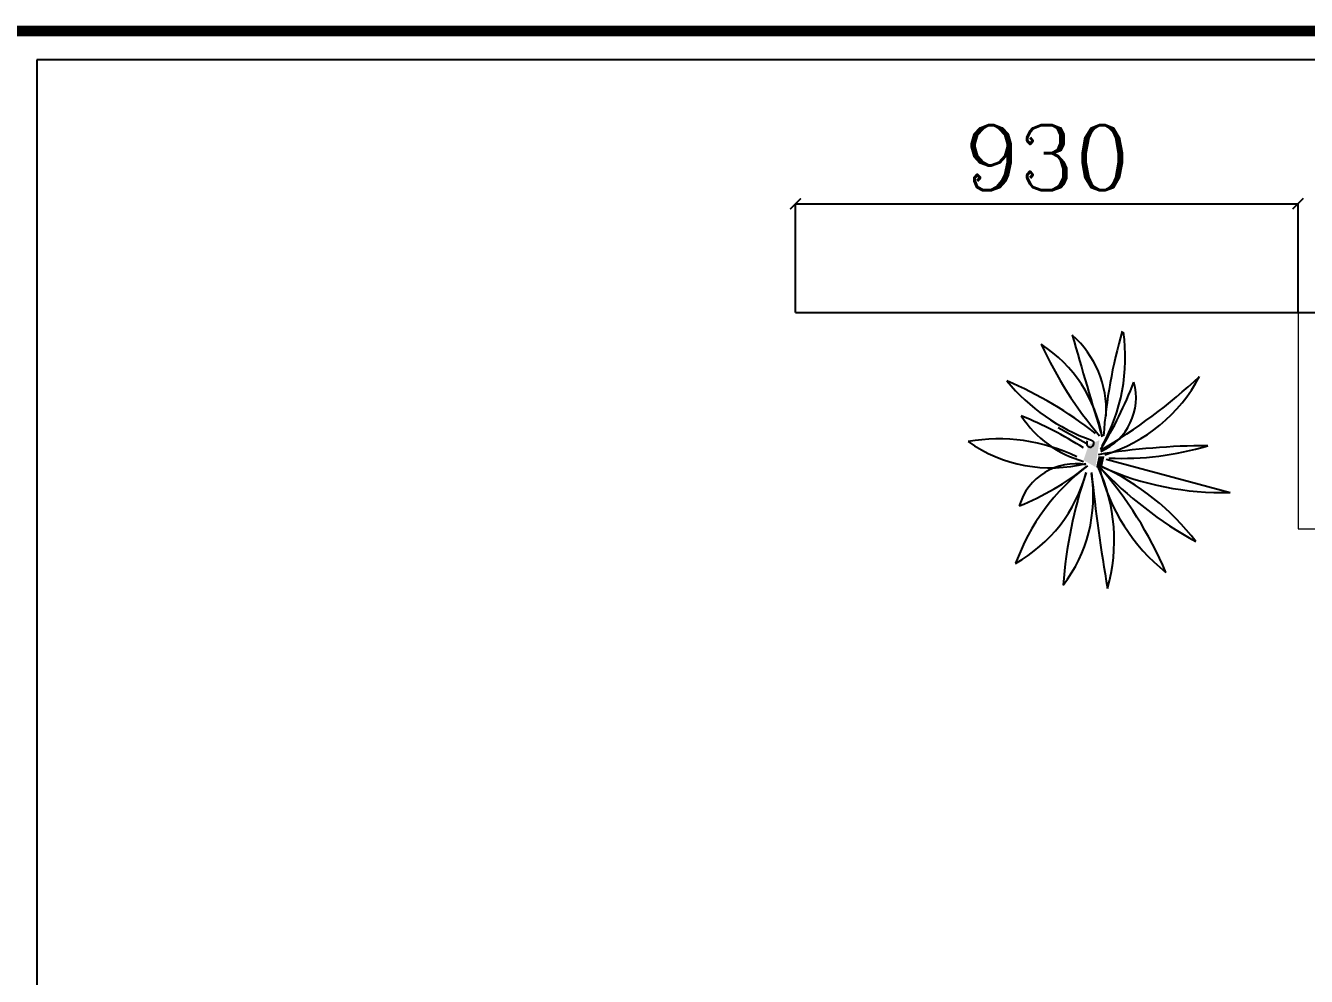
# Model space of a CAD drawing. Header units: millimetres. Extents: x 512961 to 1001058, y -961995 to -458543.
# Drawn here: x 885645 to 888015, y -883130 to -881372 of the extents above; entities that cross this region are included whole.
import ezdxf

# ---------------------------------------------------------------- set-up
doc = ezdxf.new("R2010")
doc.units = ezdxf.units.MM
doc.header["$MEASUREMENT"] = 0
doc.header["$PDMODE"] = 3
doc.layers.get('0').update_dxf_attribs({"linetype": 'CONTINUOUS'})
doc.layers.get('DEFPOINTS').update_dxf_attribs({"linetype": 'CONTINUOUS'})
for name, color, linetype in [('FF-Plants', 86, 'CONTINUOUS'), ('txt', 7, 'CONTINUOUS'), ('WINDOW', 5, 'CONTINUOUS')]:
    doc.layers.add(name, color=color, linetype=linetype)
doc.layers.add('门窗', color=4, linetype='CONTINUOUS', lineweight=13)
doc.styles.get("Standard").update_dxf_attribs({"font": 'complex.shx', "bigfont": 'hzxy.shx'})
doc.dimstyles.new('LMDIM40', dxfattribs={"dimtxt": 80, "dimasz": 20, "dimexe": 0, "dimexo": 0, "dimgap": 25, "dimtad": 1, "dimdec": 0, "dimzin": 0, "dimdsep": 46, "dimtxsty": 'Standard', "dimblk1": 'DOT', "dimblk2": 'DOT', "dimsah": 1, "dimcen": 0, "dimclrd": 2, "dimclre": 2, "dimclrt": 2, "dimadec": 0, "dimazin": 0, "dimtfac": 1, "dimtdec": 0, "dimtmove": 2, "dimatfit": 3, "dimldrblk": 'DOT', "dimfxl": 0, "dimtolj": 1, "dimtzin": 0, "dimarcsym": 0})

# ---------------------------------------------------------------- blocks, each defined once
blk = doc.blocks.new('A$C51C452F4')
for p, q in [((21.4, 59.3), (278.1, 1016)), ((-98.7, -95.3), (-218.9, -311.6))]:
    blk.add_line(p, q)
for centre, radius, start, end in [((-1994.2, 954.8), 2273.1, 335.95022, 1.54288), ((-2259.7, 185), 2275.1, 357.35274, 16.78826), ((5193.4, 845.9), 5275.1, 180.04059, 189.25452), ((-1197.8, -314.2), 1239.3, 17.04726, 61.92757), ((-3884.7, -2250.7), 4458, 30.59379, 42.81731), ((1790.5, -744.5), 1875.6, 127.19795, 155.66328), ((-2006.3, 2220.1), 3042, 313.34256, 331.0902), ((2081.3, -2265.1), 3027.4, 113.09082, 131.34158), ((-255.2, 1437.1), 1470.5, 283.58081, 321.39815), ((-764, -1189), 1395.6, 60.72759, 97.95362), ((-452.4, -162.2), 451.3, 23.55428, 105.41672), ((-1680.1, -2624.1), 3101.6, 58.42112, 69.07552), ((128.5, 3972.2), 3944.1, 253.89409, 265.8232), ((646.8, -1229.5), 1351, 74.09084, 114.73099), ((-350.2, -720.9), 781.1, 87.29523, 138.36124), ((-13264.9, 43193.7), 45113.5, 285.86256, 286.89997), ((33.4, -1028.1), 1072.4, 99.86275, 146.79384), ((-2123.1, 2316.7), 3031.5, 294.54443, 310.38925), ((-1195.2, 12752.5), 12874.3, 275.8835, 279.89465), ((2145.4, -1859.8), 2960.2, 141.64931, 157.09315), ((-1551.1, 456.4), 1515.1, 309.79799, 340.31252), ((-98.5, -63.3), 27.7, 231.07794, 160.31252), ((-1034.5, -363.5), 1122.7, 325.1228, 13.82364), ((508.4, -177.8), 451.6, 169.4664, 253.79794), ((1379.5, 901.1), 1636.9, 217.03653, 250.1741), ((-1534, -1382.3), 2065.5, 21.91191, 38.54288), ((1236.9, 3155.4), 3435.7, 251.10822, 265.9323), ((-174.9, -1203.2), 1147.7, 29.45855, 74.8757), ((306.4, -1177.2), 1136.5, 52.81971, 98.77412), ((-774.7, 109.9), 844, 303.29318, 344.49464), ((2358, -1665.7), 2875.9, 147.38631, 158.15378), ((1233.5, -767.2), 1367.8, 153.98321, 190.03322)]:
    blk.add_arc(centre, radius, start, end)
for points in [[(-124.6, 7.8), (81.6, -23.1), (-90.2, -74.6), (30, -115.7)], [(0, 45.7), (83.8, 27.4), (0, 0), (83.8, -18.3)]]:
    blk.add_solid(points)
blk = doc.blocks.new('_ArchTick')
at = {"color": 0, "linetype": 'ByBlock', "const_width": 0.15}
blk.add_lwpolyline([(-0.5, -0.5), (0.5, 0.5)], dxfattribs=at)
blk = doc.blocks.new('*D1141')
at = {"layer": 'DEFPOINTS', "color": 0}
for p in [(887999.1, -881701.4), (887069.2, -881902.8), (887999.1, -881902.8)]:
    blk.add_point(p, dxfattribs=at)
at = {"layer": 'txt', "color": 2, "lineweight": -2}
for p, q in [((887069.2, -881902.8), (887069.2, -881701.4)), ((887069.2, -881701.4), (887999.1, -881701.4)), ((887999.1, -881902.8), (887999.1, -881701.4))]:
    blk.add_line(p, q, dxfattribs=at)
at = {"layer": 'txt', "color": 2, "lineweight": -2, "xscale": 20, "yscale": 20, "zscale": 20, "rotation": 180}
blk.add_blockref('_ArchTick', (887069.2, -881701.4), dxfattribs=at)
at = {"layer": 'txt', "color": 2, "lineweight": -2, "xscale": 20, "yscale": 20, "zscale": 20}
blk.add_blockref('_ArchTick', (887999.1, -881701.4), dxfattribs=at)
at = {"layer": 'txt', "color": 2, "insert": (887534.1, -881616.4), "char_height": 120, "attachment_point": 5}
blk.add_mtext('\\A1;930', dxfattribs=at)
blk = doc.blocks.new('_DOT')
at = {"color": 0, "linetype": 'ByBlock'}
blk.add_line((-0.5, 0), (-1, 0), dxfattribs=at)
at = {"color": 0, "linetype": 'ByBlock', "const_width": 0.5}
blk.add_lwpolyline([(-0.25, 0, 1), (0.25, 0, 1)], format="xyb", close=True, dxfattribs=at)
blk = doc.blocks.new('DOT')
at = {"color": 0, "linetype": 'ByBlock'}
blk.add_line((-0.35, 0), (-1, 0), dxfattribs=at)
at = {"color": 0, "linetype": 'ByBlock', "const_width": 0.35}
blk.add_lwpolyline([(-0.175, 0, 1), (0.175, 0, 1)], format="xyb", close=True, dxfattribs=at)

msp = doc.modelspace()

# ---------------------------------------------------------------- linework, layer by layer
at = {"const_width": 19.9}
msp.add_lwpolyline([(885615.3, -886608.9), (892817.2, -886608.9), (892817.2, -881382), (885615.3, -881382)], close=True, dxfattribs=at)
at = {"color": 4}
msp.add_lwpolyline([(885665.3, -881435.4), (885665.3, -886559.9), (891705.6, -886559.9), (891705.6, -881435.4)], close=True, dxfattribs=at)
at = {"layer": 'WINDOW'}
msp.add_line((887069.2, -881902.8), (890949.2, -881902.8), dxfattribs=at)
at = {"layer": '门窗'}
msp.add_lwpolyline([(889999.1, -882302.8), (889999.1, -881902.8), (887999.1, -881902.8), (887999.1, -882302.8)], close=True, dxfattribs=at)

# ---------------------------------------------------------------- block references
at = {"layer": 'FF-Plants', "xscale": 0.2399999999906868, "yscale": 0.2399999999906868, "zscale": 0.24, "rotation": 270}
msp.add_blockref('A$C51C452F4', (887629.9, -882168.7), dxfattribs=at)

# ---------------------------------------------------------------- dimensions: what is measured, and where the dimension line sits
at = {"layer": 'txt'}
dim = msp.add_linear_dim(base=(887999.1, -881701.4), p1=(887069.2, -881902.8), p2=(887999.1, -881902.8), dimstyle='LMDIM40', override={"dimtxt": 120, "dimblk": 'ArchTick', "dimsah": 0, "dimldrblk": 'DOT'}, dxfattribs=at)
dim.commit()
dim.dimension.update_dxf_attribs({"geometry": '*D1141', "text_midpoint": (887534.1, -881616.4)})

doc.saveas('drawing.dxf')
